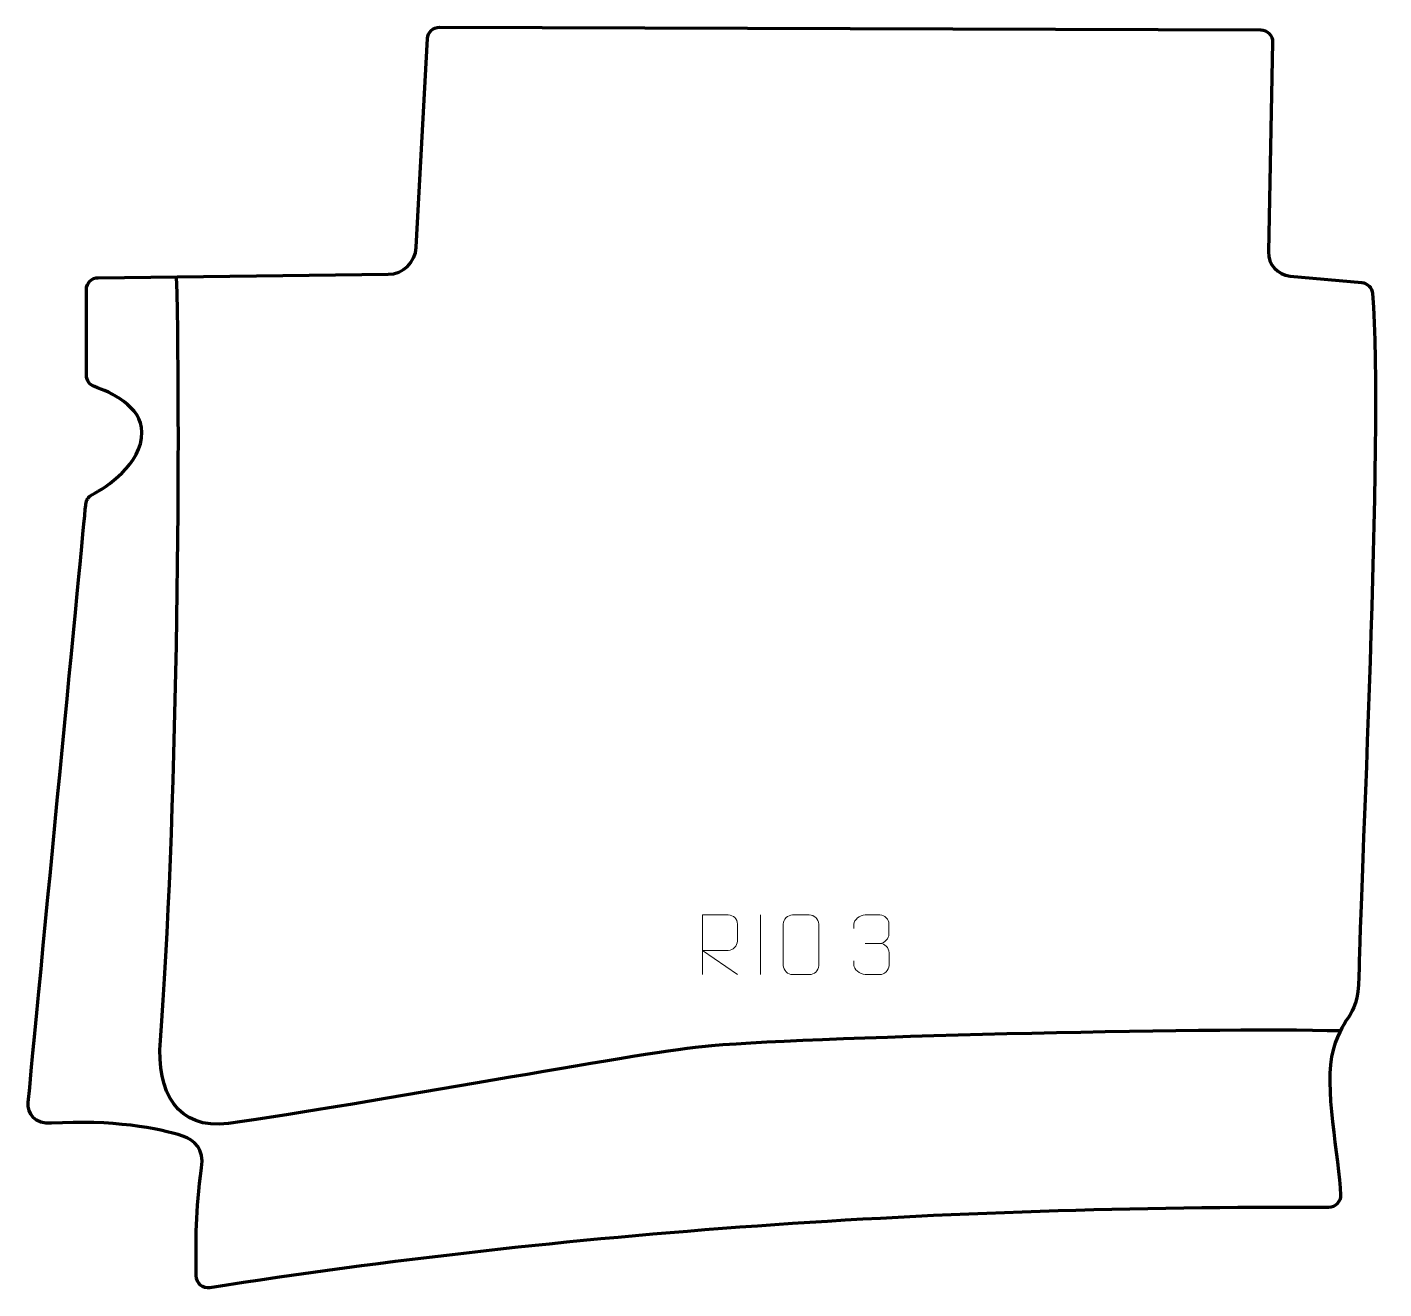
# Model space of a CAD drawing. Header units: millimetres. Extents: x -283 to 286, y -264 to 264.
import ezdxf

# ---------------------------------------------------------------- set-up
doc = ezdxf.new("R2010")
doc.units = ezdxf.units.MM
doc.header["$MEASUREMENT"] = 0
for name, color, linetype in [('layer 1', 7, 'Continuous'), ('layer 2', 7, 'Continuous'), ('layer 3', 7, 'Continuous')]:
    doc.layers.add(name, color=color, linetype=linetype)

msp = doc.modelspace()

# ---------------------------------------------------------------- linework, layer by layer
at = {"layer": 'layer 1', "color": 250, "lineweight": 9}
for points, knots in [([(0.2464, -132.7813), (0.2464, -132.7813), (0.2464, -107.8278), (0.2464, -107.8278), (0.2464, -107.8278), (3.8412, -107.8278), (7.4367, -107.8278), (11.0319, -107.8278), (11.0319, -107.8278), (13.3572, -107.8655), (14.9145, -109.3555), (14.9104, -111.7219), (14.9104, -111.7219), (14.91, -113.7574), (14.91, -116.8168), (14.9104, -118.8528), (14.9104, -118.8528), (14.9039, -120.7283), (13.0916, -122.6701), (11.0821, -122.6892), (11.0821, -122.6892), (11.0821, -122.6892), (0.2464, -122.6892), (0.2464, -122.6892), (0.2464, -122.6892), (0.2464, -122.6892), (14.9011, -132.7813), (14.9011, -132.7813)], [0, 0, 0, 0, 0.125, 0.125, 0.125, 0.125, 0.25, 0.25, 0.25, 0.25, 0.375, 0.375, 0.375, 0.375, 0.5, 0.5, 0.5, 0.5, 0.625, 0.625, 0.625, 0.625, 0.75, 0.75, 0.75, 0.75, 1, 1, 1, 1]), ([(38.0588, -107.8281), (40.3845, -107.8281), (42.7106, -107.8281), (45.0367, -107.8281), (45.0367, -107.8281), (46.9833, -107.7925), (48.9747, -109.2841), (49.0014, -111.7217), (49.0014, -111.7217), (49.001, -117.4686), (49.001, -123.2159), (49.0014, -128.9636), (49.0014, -128.9636), (48.8616, -131.287), (47.1844, -132.7666), (45.0367, -132.7774), (45.0367, -132.7774), (42.7048, -132.777), (40.3729, -132.777), (38.0414, -132.7774), (38.0414, -132.7774), (36.1164, -132.8828), (34.1443, -130.9983), (34.1555, -128.981), (34.1555, -128.981), (34.1558, -123.2109), (34.1558, -117.4412), (34.1555, -111.6719), (34.1555, -111.6719), (34.1597, -109.5338), (35.9064, -107.8146), (38.0588, -107.8281)], [0, 0, 0, 0, 0.11111111, 0.11111111, 0.11111111, 0.11111111, 0.22222222, 0.22222222, 0.22222222, 0.22222222, 0.33333333, 0.33333333, 0.33333333, 0.33333333, 0.44444444, 0.44444444, 0.44444444, 0.44444444, 0.55555556, 0.55555556, 0.55555556, 0.55555556, 0.66666667, 0.66666667, 0.66666667, 0.66666667, 0.77777778, 0.77777778, 0.77777778, 0.77777778, 1, 1, 1, 1]), ([(63.6946, -113.5121), (63.6946, -113.5121), (63.6946, -111.6549), (63.6946, -111.6549), (63.6946, -111.6549), (63.6803, -109.913), (66.3448, -107.7949), (68.4039, -107.8176), (68.4039, -107.8176), (70.468, -107.8176), (72.532, -107.8176), (74.5957, -107.8176), (74.5957, -107.8176), (76.7902, -107.8088), (78.3885, -109.6556), (78.4329, -111.5677), (78.4329, -111.5677), (78.4325, -113.0028), (78.4325, -114.4379), (78.4329, -115.8734), (78.4329, -115.8734), (78.3843, -117.5269), (76.7817, -119.7569), (74.5834, -119.7469), (74.5834, -119.7469), (76.7871, -119.7581), (78.3951, -121.5613), (78.4491, -123.6208), (78.4491, -123.6208), (78.4487, -125.4055), (78.4487, -127.1902), (78.4491, -128.9753), (78.4491, -128.9753), (78.4592, -131.0367), (76.4043, -132.7998), (74.5834, -132.7917), (74.5834, -132.7917), (72.5181, -132.7914), (70.4529, -132.7914), (68.3873, -132.7917), (68.3873, -132.7917), (66.2187, -132.7802), (63.6877, -130.38), (63.6691, -128.9182), (63.6691, -128.9182), (63.6691, -128.9182), (63.6691, -127.0096), (63.6691, -127.0096)], [0, 0, 0, 0, 0.07692308, 0.07692308, 0.07692308, 0.07692308, 0.15384615, 0.15384615, 0.15384615, 0.15384615, 0.23076923, 0.23076923, 0.23076923, 0.23076923, 0.30769231, 0.30769231, 0.30769231, 0.30769231, 0.38461538, 0.38461538, 0.38461538, 0.38461538, 0.46153846, 0.46153846, 0.46153846, 0.46153846, 0.53846154, 0.53846154, 0.53846154, 0.53846154, 0.61538462, 0.61538462, 0.61538462, 0.61538462, 0.69230769, 0.69230769, 0.69230769, 0.69230769, 0.76923077, 0.76923077, 0.76923077, 0.76923077, 0.84615385, 0.84615385, 0.84615385, 0.84615385, 1, 1, 1, 1])]:
    msp.add_open_spline(points, degree=3, knots=knots, dxfattribs=at)
for points in [[(24.5784, -107.8175), (24.5784, -107.8175), (24.5784, -132.7916), (24.5784, -132.7916)], [(68.4043, -119.7573), (68.4043, -119.7573), (74.6007, -119.7573), (74.6007, -119.7573)]]:
    msp.add_open_spline(points, degree=3, dxfattribs=at)
at = {"layer": 'layer 2', "color": 230, "lineweight": 200}
msp.add_open_spline([(262.64, -230.3008), (265.4756, -230.3125), (267.745, -227.9665), (267.6473, -225.1326), (267.6473, -225.1326), (267.1149, -209.7176), (260.2922, -179.0718), (264.5132, -164.2982), (264.5132, -164.2982), (269.2856, -147.5949), (275.4493, -152.7571), (275.4493, -129.6907), (275.4493, -129.6907), (275.4493, -107.2128), (285.8055, 95.5794), (281.0264, 152.4733), (281.0264, 152.4733), (280.8239, 154.8817), (278.9164, 156.7934), (276.5098, 157.0143), (276.5098, 157.0143), (276.5098, 157.0143), (246.5187, 159.7656), (246.5187, 159.7656), (246.5187, 159.7656), (241.3064, 160.2439), (237.349, 164.6667), (237.4509, 169.8998), (237.4509, 169.8998), (237.4509, 169.8998), (239.1598, 257.7521), (239.1598, 257.7521), (239.1598, 257.7521), (239.2141, 260.5394), (236.9747, 262.8307), (234.187, 262.8398), (234.187, 262.8398), (234.187, 262.8398), (-109.9484, 263.9998), (-109.9484, 263.9998), (-109.9484, 263.9998), (-112.6069, 264.0089), (-114.8058, 261.9321), (-114.949, 259.2775), (-114.949, 259.2775), (-114.949, 259.2775), (-119.6583, 171.8175), (-119.6583, 171.8175), (-119.6583, 171.8175), (-119.9976, 165.5152), (-125.1694, 160.5576), (-131.4805, 160.4845), (-131.4805, 160.4845), (-131.4805, 160.4845), (-252.9321, 159.0805), (-252.9321, 159.0805), (-252.9321, 159.0805), (-255.6657, 159.0487), (-257.8657, 156.8238), (-257.8657, 154.0897), (-257.8657, 154.0897), (-257.8657, 154.0897), (-257.8657, 118.1685), (-257.8657, 118.1685), (-257.8657, 118.1685), (-257.8657, 116.0416), (-256.5202, 114.1461), (-254.5093, 113.4533), (-254.5093, 113.4533), (-248.0673, 111.2336), (-234.6003, 105.29), (-234.6003, 94.3973), (-234.6003, 94.3973), (-234.6003, 80.7984), (-249.66, 71.3185), (-255.5465, 68.1326), (-255.5465, 68.1326), (-257.0045, 67.3434), (-257.969, 65.8762), (-258.1271, 64.2263), (-258.1271, 64.2263), (-258.1271, 64.2263), (-276.2133, -123.4095), (-282.2422, -186.2883), (-282.2422, -186.2883), (-282.7104, -191.1714), (-279.4564, -195.4545), (-272.4939, -195.0354), (-272.4939, -195.0354), (-247.524, -193.5318), (-227.0791, -197.0804), (-217.5308, -200.4731), (-217.5308, -200.4731), (-212.5118, -202.2564), (-208.4362, -205.6466), (-209.6039, -213.745), (-209.6039, -213.745), (-212.2561, -232.1395), (-211.9312, -243.7903), (-211.8486, -259.0264), (-211.8486, -259.0264), (-211.832, -262.0854), (-209.1072, -264.4116), (-206.0849, -263.9389), (-206.0849, -263.9389), (-56.7763, -240.5772), (99.9925, -229.6298), (262.64, -230.3008)], degree=3, knots=[0, 0, 0, 0, 0.03571429, 0.03571429, 0.03571429, 0.03571429, 0.07142857, 0.07142857, 0.07142857, 0.07142857, 0.10714286, 0.10714286, 0.10714286, 0.10714286, 0.14285714, 0.14285714, 0.14285714, 0.14285714, 0.17857143, 0.17857143, 0.17857143, 0.17857143, 0.21428571, 0.21428571, 0.21428571, 0.21428571, 0.25, 0.25, 0.25, 0.25, 0.28571429, 0.28571429, 0.28571429, 0.28571429, 0.32142857, 0.32142857, 0.32142857, 0.32142857, 0.35714286, 0.35714286, 0.35714286, 0.35714286, 0.39285714, 0.39285714, 0.39285714, 0.39285714, 0.42857143, 0.42857143, 0.42857143, 0.42857143, 0.46428571, 0.46428571, 0.46428571, 0.46428571, 0.5, 0.5, 0.5, 0.5, 0.53571429, 0.53571429, 0.53571429, 0.53571429, 0.57142857, 0.57142857, 0.57142857, 0.57142857, 0.60714286, 0.60714286, 0.60714286, 0.60714286, 0.64285714, 0.64285714, 0.64285714, 0.64285714, 0.67857143, 0.67857143, 0.67857143, 0.67857143, 0.71428571, 0.71428571, 0.71428571, 0.71428571, 0.75, 0.75, 0.75, 0.75, 0.78571429, 0.78571429, 0.78571429, 0.78571429, 0.82142857, 0.82142857, 0.82142857, 0.82142857, 0.85714286, 0.85714286, 0.85714286, 0.85714286, 0.89285714, 0.89285714, 0.89285714, 0.89285714, 0.92857143, 0.92857143, 0.92857143, 0.92857143, 1, 1, 1, 1], dxfattribs=at)
at = {"layer": 'layer 3', "color": 142, "lineweight": 200}
msp.add_open_spline([(267.5285, -156.4101), (212.6053, -154.9464), (39.2125, -159.0301), (0.0052, -163.0148), (0.0052, -163.0148), (-27.896, -165.85), (-139.408, -186.9204), (-198.3329, -195.101), (-198.3329, -195.101), (-219.7539, -198.0745), (-228.5895, -181.9289), (-226.8701, -160.371), (-226.8701, -160.371), (-220.0904, -75.3597), (-218.0799, 89.1921), (-220.0872, 159.4601)], degree=3, knots=[0, 0, 0, 0, 0.2, 0.2, 0.2, 0.2, 0.4, 0.4, 0.4, 0.4, 0.6, 0.6, 0.6, 0.6, 1, 1, 1, 1], dxfattribs=at)

doc.saveas('drawing.dxf')
